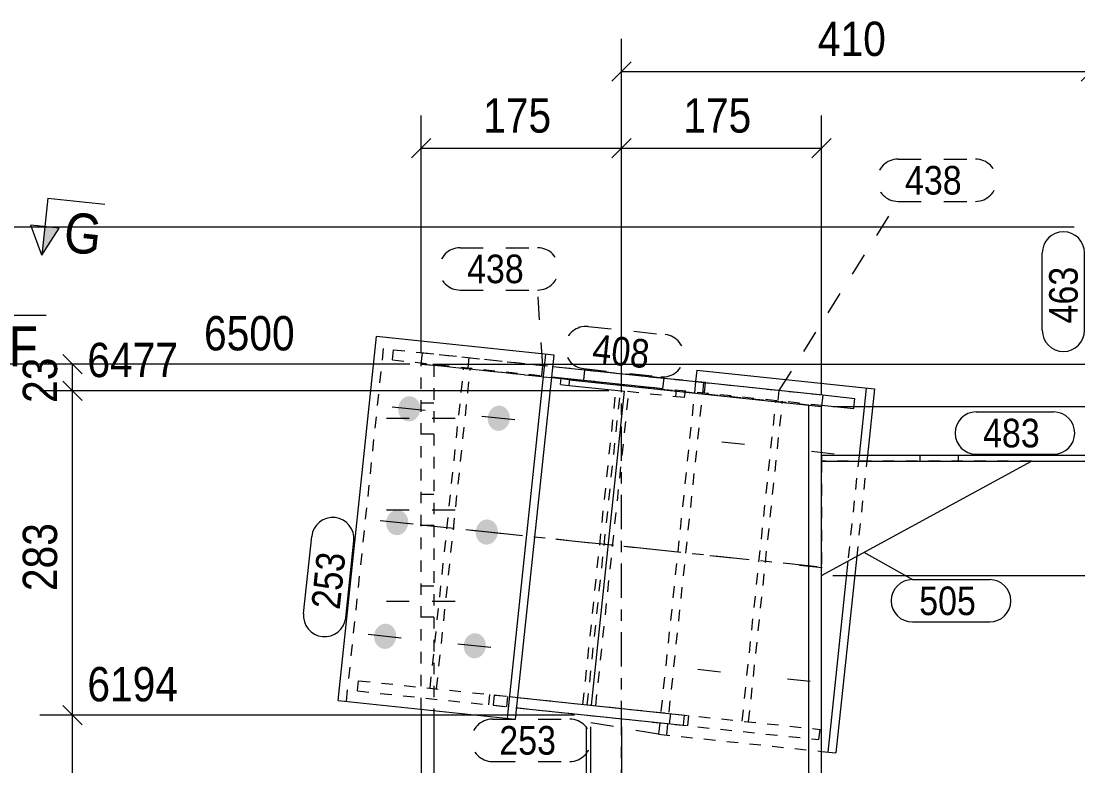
# Model space of a CAD drawing. Header units: millimetres. Extents: x 2 to 825, y 1 to 579.
# Drawn here: x 246.7 to 339.1, y 455 to 520.1 of the extents above; entities that cross this region are included whole.
import ezdxf

# ---------------------------------------------------------------- set-up
doc = ezdxf.new("R2010")
doc.units = ezdxf.units.MM
for name, pattern in [('XKITLINE00', [0]), ('XKITLINE01', [4, 1, -1, 1, -1]), ('XKITLINE02', [4, 2, -2]), ('XKITLINE03', [6, 3, -1, 1, -1])]:
    doc.linetypes.add(name, pattern=pattern)
for name, color, linetype, lineweight in [('Bolt', 3, 'Continuous', 0), ('Dimensions', 7, 'Continuous', 0), ('Part', 2, 'Continuous', 0), ('PartMark', 7, 'Continuous', 0), ('Section', 6, 'Continuous', 0)]:
    doc.layers.add(name, color=color, linetype=linetype, lineweight=lineweight)
doc.styles.add('ARIAL', font='ARIAL.TTF')

# ---------------------------------------------------------------- blocks, each defined once
blk = doc.blocks.new('*A6')
at = {"layer": 'Bolt'}
for points in [[(282.811, 444.002), (281.711, 444.002), (281.711, 446.702), (282.811, 446.702)], [(282.811, 444.002), (281.711, 444.002), (281.711, 446.702), (282.811, 446.702)], [(282.811, 436.002), (281.711, 436.002), (281.711, 438.702), (282.811, 438.702)], [(282.811, 436.002), (281.711, 436.002), (281.711, 438.702), (282.811, 438.702)], [(282.811, 428.002), (281.711, 428.002), (281.711, 430.702), (282.811, 430.702)], [(282.811, 428.002), (281.711, 428.002), (281.711, 430.702), (282.811, 430.702)]]:
    blk.add_hatch(color=3, dxfattribs=at).paths.add_polyline_path(points, flags=17)
at = {"layer": 'Bolt', "color": 3, "linetype": 'XKITLINE02', "lineweight": 0}
for p, q in [((282.811, 486.702), (281.711, 486.702)), ((282.811, 486.702), (281.711, 486.702)), ((284.661, 485.352), (277.661, 485.352)), ((284.661, 485.352), (277.661, 485.352)), ((282.811, 484.002), (281.711, 484.002)), ((282.811, 484.002), (281.711, 484.002)), ((282.811, 478.702), (281.711, 478.702)), ((282.811, 478.702), (281.711, 478.702)), ((284.661, 477.352), (277.661, 477.352)), ((284.661, 477.352), (277.661, 477.352)), ((282.811, 476.002), (281.711, 476.002)), ((282.811, 476.002), (281.711, 476.002)), ((282.811, 470.702), (281.711, 470.702)), ((282.811, 470.702), (281.711, 470.702)), ((284.661, 469.352), (277.661, 469.352)), ((284.661, 469.352), (277.661, 469.352)), ((282.811, 468.002), (281.711, 468.002)), ((282.811, 468.002), (281.711, 468.002))]:
    blk.add_line(p, q, dxfattribs=at)
at = {"layer": 'Bolt', "color": 3, "linetype": 'XKITLINE00', "lineweight": 0}
for p, q in [((282.811, 446.702), (281.711, 446.702)), ((282.811, 446.702), (281.711, 446.702)), ((284.661, 445.352), (277.661, 445.352)), ((284.661, 445.352), (277.661, 445.352)), ((282.811, 444.002), (281.711, 444.002)), ((282.811, 444.002), (281.711, 444.002)), ((282.811, 438.702), (281.711, 438.702)), ((282.811, 438.702), (281.711, 438.702)), ((284.661, 437.352), (277.661, 437.352)), ((284.661, 437.352), (277.661, 437.352)), ((282.811, 436.002), (281.711, 436.002)), ((282.811, 436.002), (281.711, 436.002)), ((282.811, 430.702), (281.711, 430.702)), ((282.811, 430.702), (281.711, 430.702)), ((284.661, 429.352), (277.661, 429.352)), ((284.661, 429.352), (277.661, 429.352)), ((282.811, 428.002), (281.711, 428.002)), ((282.811, 428.002), (281.711, 428.002))]:
    blk.add_line(p, q, dxfattribs=at)
blk = doc.blocks.new('*A12')
at = {"layer": 'Bolt'}
for points in [[(281.607, 486.076), (281.603, 486.049), (281.599, 486.022), (281.594, 485.996), (281.589, 485.969), (281.583, 485.943), (281.576, 485.917), (281.569, 485.891), (281.562, 485.865), (281.553, 485.84), (281.545, 485.814), (281.535, 485.789), (281.526, 485.765), (281.515, 485.74), (281.504, 485.716), (281.493, 485.692), (281.481, 485.668), (281.469, 485.645), (281.456, 485.622), (281.443, 485.599), (281.429, 485.577), (281.414, 485.555), (281.4, 485.533), (281.385, 485.512), (281.369, 485.491), (281.353, 485.471), (281.336, 485.451), (281.319, 485.432), (281.302, 485.413), (281.284, 485.394), (281.266, 485.376), (281.248, 485.359), (281.229, 485.342), (281.21, 485.325), (281.191, 485.309), (281.171, 485.294), (281.151, 485.279), (281.13, 485.265), (281.109, 485.251), (281.088, 485.238), (281.067, 485.225), (281.046, 485.213), (281.024, 485.202), (281.002, 485.191), (280.98, 485.181), (280.957, 485.172), (280.935, 485.163), (280.912, 485.154), (280.889, 485.147), (280.866, 485.14), (280.843, 485.133), (280.82, 485.127), (280.797, 485.122), (280.773, 485.118), (280.75, 485.114), (280.726, 485.111), (280.702, 485.109), (280.679, 485.107), (280.655, 485.106), (280.631, 485.105), (280.608, 485.105), (280.584, 485.106), (280.56, 485.108), (280.537, 485.11), (280.513, 485.112), (280.49, 485.116), (280.467, 485.12), (280.444, 485.125), (280.421, 485.13), (280.398, 485.136), (280.375, 485.143), (280.352, 485.15), (280.33, 485.158), (280.308, 485.167), (280.286, 485.176), (280.264, 485.186), (280.242, 485.197), (280.221, 485.208), (280.2, 485.219), (280.179, 485.232), (280.159, 485.244), (280.138, 485.258), (280.119, 485.272), (280.099, 485.286), (280.08, 485.302), (280.061, 485.317), (280.042, 485.333), (280.024, 485.35), (280.006, 485.367), (279.989, 485.385), (279.972, 485.403), (279.955, 485.422), (279.939, 485.441), (279.924, 485.461), (279.908, 485.481), (279.893, 485.502), (279.879, 485.522), (279.865, 485.544), (279.852, 485.566), (279.839, 485.588), (279.826, 485.61), (279.814, 485.633), (279.803, 485.656), (279.792, 485.68), (279.781, 485.704), (279.771, 485.728), (279.762, 485.752), (279.753, 485.777), (279.745, 485.802), (279.737, 485.827), (279.73, 485.853), (279.723, 485.878), (279.717, 485.904), (279.712, 485.93), (279.707, 485.956), (279.702, 485.983), (279.698, 486.009), (279.695, 486.036), (279.693, 486.062), (279.69, 486.089), (279.689, 486.116), (279.688, 486.143), (279.688, 486.17), (279.688, 486.197), (279.689, 486.224), (279.69, 486.251), (279.692, 486.278), (279.695, 486.305), (279.698, 486.331), (279.701, 486.358), (279.706, 486.385), (279.71, 486.411), (279.716, 486.438), (279.722, 486.464), (279.728, 486.49), (279.735, 486.516), (279.743, 486.542), (279.751, 486.567), (279.76, 486.593), (279.769, 486.618), (279.779, 486.643), (279.789, 486.667), (279.8, 486.692), (279.812, 486.716), (279.823, 486.739), (279.836, 486.763), (279.849, 486.786), (279.862, 486.808), (279.876, 486.831), (279.89, 486.853), (279.905, 486.874), (279.92, 486.895), (279.936, 486.916), (279.952, 486.936), (279.968, 486.956), (279.985, 486.976), (280.002, 486.995), (280.02, 487.013), (280.038, 487.031), (280.057, 487.049), (280.075, 487.066), (280.095, 487.082), (280.114, 487.098), (280.134, 487.113), (280.154, 487.128), (280.174, 487.142), (280.195, 487.156), (280.216, 487.169), (280.237, 487.182), (280.259, 487.194), (280.281, 487.205), (280.303, 487.216), (280.325, 487.226), (280.347, 487.236), (280.37, 487.245), (280.392, 487.253), (280.415, 487.261), (280.438, 487.268), (280.461, 487.274), (280.485, 487.28), (280.508, 487.285), (280.532, 487.289), (280.555, 487.293), (280.579, 487.296), (280.602, 487.299), (280.626, 487.301), (280.65, 487.302), (280.673, 487.302), (280.697, 487.302), (280.721, 487.301), (280.744, 487.3), (280.768, 487.298), (280.791, 487.295), (280.815, 487.291), (280.838, 487.287), (280.861, 487.282), (280.884, 487.277), (280.907, 487.271), (280.93, 487.264), (280.952, 487.257), (280.975, 487.249), (280.997, 487.24), (281.019, 487.231), (281.041, 487.221), (281.062, 487.211), (281.084, 487.2), (281.105, 487.188), (281.125, 487.176), (281.146, 487.163), (281.166, 487.149), (281.186, 487.135), (281.206, 487.121), (281.225, 487.106), (281.244, 487.09), (281.262, 487.074), (281.28, 487.057), (281.298, 487.04), (281.316, 487.022), (281.333, 487.004), (281.349, 486.985), (281.365, 486.966), (281.381, 486.946), (281.396, 486.926), (281.411, 486.906), (281.426, 486.885), (281.439, 486.863), (281.453, 486.842), (281.466, 486.819), (281.478, 486.797), (281.49, 486.774), (281.502, 486.751), (281.513, 486.727), (281.523, 486.704), (281.533, 486.679), (281.543, 486.655), (281.551, 486.63), (281.56, 486.605), (281.567, 486.58), (281.575, 486.555), (281.581, 486.529), (281.587, 486.503), (281.593, 486.477), (281.598, 486.451), (281.602, 486.424), (281.606, 486.398), (281.609, 486.371), (281.612, 486.345), (281.614, 486.318), (281.616, 486.291), (281.617, 486.264), (281.617, 486.237), (281.617, 486.21), (281.616, 486.183), (281.615, 486.156), (281.613, 486.129), (281.61, 486.103)], [(289.443, 485.249), (289.44, 485.222), (289.435, 485.196), (289.431, 485.169), (289.425, 485.143), (289.419, 485.117), (289.413, 485.09), (289.406, 485.065), (289.398, 485.039), (289.39, 485.013), (289.381, 484.988), (289.372, 484.963), (289.362, 484.938), (289.352, 484.913), (289.341, 484.889), (289.329, 484.865), (289.318, 484.841), (289.305, 484.818), (289.292, 484.795), (289.279, 484.772), (289.265, 484.75), (289.251, 484.728), (289.236, 484.706), (289.221, 484.685), (289.205, 484.665), (289.189, 484.644), (289.173, 484.624), (289.156, 484.605), (289.139, 484.586), (289.121, 484.568), (289.103, 484.55), (289.084, 484.532), (289.066, 484.515), (289.046, 484.499), (289.027, 484.483), (289.007, 484.467), (288.987, 484.453), (288.967, 484.438), (288.946, 484.424), (288.925, 484.411), (288.904, 484.399), (288.882, 484.387), (288.86, 484.375), (288.838, 484.365), (288.816, 484.355), (288.794, 484.345), (288.771, 484.336), (288.749, 484.328), (288.726, 484.32), (288.703, 484.313), (288.68, 484.307), (288.656, 484.301), (288.633, 484.296), (288.609, 484.291), (288.586, 484.288), (288.562, 484.284), (288.539, 484.282), (288.515, 484.28), (288.491, 484.279), (288.468, 484.278), (288.444, 484.279), (288.42, 484.279), (288.397, 484.281), (288.373, 484.283), (288.35, 484.286), (288.326, 484.289), (288.303, 484.294), (288.28, 484.298), (288.257, 484.304), (288.234, 484.31), (288.211, 484.316), (288.189, 484.324), (288.166, 484.332), (288.144, 484.34), (288.122, 484.35), (288.1, 484.36), (288.079, 484.37), (288.057, 484.381), (288.036, 484.393), (288.016, 484.405), (287.995, 484.418), (287.975, 484.431), (287.955, 484.445), (287.935, 484.46), (287.916, 484.475), (287.897, 484.491), (287.879, 484.507), (287.861, 484.524), (287.843, 484.541), (287.825, 484.559), (287.808, 484.577), (287.792, 484.596), (287.776, 484.615), (287.76, 484.634), (287.745, 484.654), (287.73, 484.675), (287.715, 484.696), (287.702, 484.717), (287.688, 484.739), (287.675, 484.761), (287.663, 484.784), (287.651, 484.807), (287.639, 484.83), (287.628, 484.853), (287.618, 484.877), (287.608, 484.901), (287.598, 484.926), (287.59, 484.95), (287.581, 484.975), (287.574, 485.001), (287.566, 485.026), (287.56, 485.052), (287.554, 485.078), (287.548, 485.104), (287.543, 485.13), (287.539, 485.156), (287.535, 485.183), (287.532, 485.209), (287.529, 485.236), (287.527, 485.263), (287.525, 485.29), (287.524, 485.316), (287.524, 485.343), (287.524, 485.37), (287.525, 485.397), (287.526, 485.424), (287.528, 485.451), (287.531, 485.478), (287.534, 485.505), (287.538, 485.532), (287.542, 485.558), (287.547, 485.585), (287.552, 485.611), (287.558, 485.637), (287.565, 485.664), (287.572, 485.69), (287.579, 485.715), (287.588, 485.741), (287.596, 485.766), (287.606, 485.791), (287.615, 485.816), (287.626, 485.841), (287.637, 485.865), (287.648, 485.889), (287.66, 485.913), (287.672, 485.936), (287.685, 485.959), (287.698, 485.982), (287.712, 486.004), (287.726, 486.026), (287.741, 486.048), (287.756, 486.069), (287.772, 486.09), (287.788, 486.11), (287.805, 486.13), (287.822, 486.149), (287.839, 486.168), (287.856, 486.187), (287.875, 486.205), (287.893, 486.222), (287.912, 486.239), (287.931, 486.255), (287.95, 486.271), (287.97, 486.287), (287.99, 486.302), (288.011, 486.316), (288.032, 486.33), (288.053, 486.343), (288.074, 486.355), (288.095, 486.367), (288.117, 486.379), (288.139, 486.389), (288.161, 486.4), (288.183, 486.409), (288.206, 486.418), (288.229, 486.426), (288.252, 486.434), (288.275, 486.441), (288.298, 486.447), (288.321, 486.453), (288.344, 486.458), (288.368, 486.463), (288.391, 486.467), (288.415, 486.47), (288.439, 486.472), (288.462, 486.474), (288.486, 486.475), (288.51, 486.476), (288.533, 486.475), (288.557, 486.475), (288.581, 486.473), (288.604, 486.471), (288.628, 486.468), (288.651, 486.465), (288.674, 486.461), (288.697, 486.456), (288.72, 486.45), (288.743, 486.444), (288.766, 486.438), (288.789, 486.43), (288.811, 486.422), (288.833, 486.414), (288.855, 486.404), (288.877, 486.395), (288.899, 486.384), (288.92, 486.373), (288.941, 486.361), (288.962, 486.349), (288.982, 486.336), (289.002, 486.323), (289.022, 486.309), (289.042, 486.294), (289.061, 486.279), (289.08, 486.263), (289.099, 486.247), (289.117, 486.23), (289.135, 486.213), (289.152, 486.196), (289.169, 486.177), (289.185, 486.159), (289.202, 486.139), (289.217, 486.12), (289.233, 486.1), (289.248, 486.079), (289.262, 486.058), (289.276, 486.037), (289.289, 486.015), (289.302, 485.993), (289.315, 485.97), (289.327, 485.948), (289.338, 485.924), (289.349, 485.901), (289.36, 485.877), (289.37, 485.853), (289.379, 485.828), (289.388, 485.804), (289.396, 485.779), (289.404, 485.753), (289.411, 485.728), (289.418, 485.702), (289.424, 485.676), (289.429, 485.65), (289.434, 485.624), (289.439, 485.598), (289.443, 485.571), (289.446, 485.545), (289.448, 485.518), (289.451, 485.491), (289.452, 485.465), (289.453, 485.438), (289.453, 485.411), (289.453, 485.384), (289.452, 485.357), (289.451, 485.33), (289.449, 485.303), (289.446, 485.276)], [(280.558, 476.131), (280.554, 476.104), (280.55, 476.078), (280.545, 476.051), (280.54, 476.025), (280.534, 475.998), (280.527, 475.972), (280.52, 475.946), (280.513, 475.921), (280.504, 475.895), (280.496, 475.87), (280.486, 475.845), (280.477, 475.82), (280.466, 475.795), (280.455, 475.771), (280.444, 475.747), (280.432, 475.723), (280.42, 475.7), (280.407, 475.677), (280.394, 475.654), (280.38, 475.632), (280.366, 475.61), (280.351, 475.588), (280.336, 475.567), (280.32, 475.546), (280.304, 475.526), (280.287, 475.506), (280.271, 475.487), (280.253, 475.468), (280.236, 475.449), (280.217, 475.431), (280.199, 475.414), (280.18, 475.397), (280.161, 475.38), (280.142, 475.364), (280.122, 475.349), (280.102, 475.334), (280.081, 475.32), (280.061, 475.306), (280.04, 475.293), (280.018, 475.281), (279.997, 475.269), (279.975, 475.257), (279.953, 475.246), (279.931, 475.236), (279.909, 475.227), (279.886, 475.218), (279.863, 475.209), (279.84, 475.202), (279.817, 475.195), (279.794, 475.188), (279.771, 475.183), (279.748, 475.178), (279.724, 475.173), (279.701, 475.169), (279.677, 475.166), (279.653, 475.164), (279.63, 475.162), (279.606, 475.161), (279.582, 475.16), (279.559, 475.16), (279.535, 475.161), (279.512, 475.163), (279.488, 475.165), (279.464, 475.168), (279.441, 475.171), (279.418, 475.175), (279.395, 475.18), (279.372, 475.185), (279.349, 475.192), (279.326, 475.198), (279.303, 475.206), (279.281, 475.214), (279.259, 475.222), (279.237, 475.231), (279.215, 475.241), (279.193, 475.252), (279.172, 475.263), (279.151, 475.274), (279.13, 475.287), (279.11, 475.3), (279.09, 475.313), (279.07, 475.327), (279.05, 475.342), (279.031, 475.357), (279.012, 475.372), (278.993, 475.389), (278.975, 475.405), (278.958, 475.423), (278.94, 475.44), (278.923, 475.459), (278.907, 475.477), (278.89, 475.496), (278.875, 475.516), (278.859, 475.536), (278.845, 475.557), (278.83, 475.578), (278.816, 475.599), (278.803, 475.621), (278.79, 475.643), (278.777, 475.665), (278.765, 475.688), (278.754, 475.711), (278.743, 475.735), (278.732, 475.759), (278.723, 475.783), (278.713, 475.807), (278.704, 475.832), (278.696, 475.857), (278.688, 475.882), (278.681, 475.908), (278.674, 475.933), (278.668, 475.959), (278.663, 475.985), (278.658, 476.012), (278.653, 476.038), (278.649, 476.064), (278.646, 476.091), (278.644, 476.118), (278.641, 476.144), (278.64, 476.171), (278.639, 476.198), (278.639, 476.225), (278.639, 476.252), (278.64, 476.279), (278.641, 476.306), (278.643, 476.333), (278.646, 476.36), (278.649, 476.387), (278.652, 476.413), (278.657, 476.44), (278.661, 476.467), (278.667, 476.493), (278.673, 476.519), (278.679, 476.545), (278.686, 476.571), (278.694, 476.597), (278.702, 476.623), (278.711, 476.648), (278.72, 476.673), (278.73, 476.698), (278.74, 476.722), (278.751, 476.747), (278.763, 476.771), (278.774, 476.794), (278.787, 476.818), (278.8, 476.841), (278.813, 476.864), (278.827, 476.886), (278.841, 476.908), (278.856, 476.929), (278.871, 476.951), (278.887, 476.971), (278.903, 476.992), (278.919, 477.011), (278.936, 477.031), (278.953, 477.05), (278.971, 477.068), (278.989, 477.086), (279.008, 477.104), (279.026, 477.121), (279.046, 477.137), (279.065, 477.153), (279.085, 477.168), (279.105, 477.183), (279.125, 477.198), (279.146, 477.211), (279.167, 477.224), (279.188, 477.237), (279.21, 477.249), (279.232, 477.26), (279.254, 477.271), (279.276, 477.281), (279.298, 477.291), (279.321, 477.3), (279.343, 477.308), (279.366, 477.316), (279.389, 477.323), (279.412, 477.329), (279.436, 477.335), (279.459, 477.34), (279.483, 477.344), (279.506, 477.348), (279.53, 477.351), (279.553, 477.354), (279.577, 477.356), (279.601, 477.357), (279.624, 477.357), (279.648, 477.357), (279.672, 477.356), (279.695, 477.355), (279.719, 477.353), (279.742, 477.35), (279.766, 477.346), (279.789, 477.342), (279.812, 477.338), (279.835, 477.332), (279.858, 477.326), (279.881, 477.319), (279.903, 477.312), (279.926, 477.304), (279.948, 477.295), (279.97, 477.286), (279.992, 477.276), (280.013, 477.266), (280.035, 477.255), (280.056, 477.243), (280.076, 477.231), (280.097, 477.218), (280.117, 477.204), (280.137, 477.19), (280.157, 477.176), (280.176, 477.161), (280.195, 477.145), (280.213, 477.129), (280.231, 477.112), (280.249, 477.095), (280.267, 477.077), (280.284, 477.059), (280.3, 477.04), (280.316, 477.021), (280.332, 477.001), (280.347, 476.981), (280.362, 476.961), (280.377, 476.94), (280.391, 476.919), (280.404, 476.897), (280.417, 476.875), (280.429, 476.852), (280.441, 476.829), (280.453, 476.806), (280.464, 476.783), (280.474, 476.759), (280.484, 476.735), (280.494, 476.71), (280.502, 476.685), (280.511, 476.66), (280.519, 476.635), (280.526, 476.61), (280.532, 476.584), (280.538, 476.558), (280.544, 476.532), (280.549, 476.506), (280.553, 476.48), (280.557, 476.453), (280.56, 476.427), (280.563, 476.4), (280.565, 476.373), (280.567, 476.346), (280.568, 476.319), (280.568, 476.292), (280.568, 476.265), (280.567, 476.238), (280.566, 476.212), (280.564, 476.185), (280.561, 476.158)], [(288.394, 475.304), (288.391, 475.278), (288.386, 475.251), (288.382, 475.224), (288.376, 475.198), (288.37, 475.172), (288.364, 475.146), (288.357, 475.12), (288.349, 475.094), (288.341, 475.068), (288.332, 475.043), (288.323, 475.018), (288.313, 474.993), (288.303, 474.969), (288.292, 474.944), (288.28, 474.92), (288.269, 474.897), (288.256, 474.873), (288.243, 474.85), (288.23, 474.827), (288.216, 474.805), (288.202, 474.783), (288.187, 474.762), (288.172, 474.74), (288.156, 474.72), (288.14, 474.699), (288.124, 474.68), (288.107, 474.66), (288.09, 474.641), (288.072, 474.623), (288.054, 474.605), (288.035, 474.587), (288.017, 474.57), (287.997, 474.554), (287.978, 474.538), (287.958, 474.523), (287.938, 474.508), (287.918, 474.493), (287.897, 474.48), (287.876, 474.467), (287.855, 474.454), (287.833, 474.442), (287.811, 474.431), (287.789, 474.42), (287.767, 474.41), (287.745, 474.4), (287.722, 474.391), (287.7, 474.383), (287.677, 474.375), (287.654, 474.368), (287.631, 474.362), (287.607, 474.356), (287.584, 474.351), (287.561, 474.347), (287.537, 474.343), (287.513, 474.34), (287.49, 474.337), (287.466, 474.335), (287.442, 474.334), (287.419, 474.334), (287.395, 474.334), (287.371, 474.335), (287.348, 474.336), (287.324, 474.338), (287.301, 474.341), (287.277, 474.345), (287.254, 474.349), (287.231, 474.353), (287.208, 474.359), (287.185, 474.365), (287.162, 474.372), (287.14, 474.379), (287.117, 474.387), (287.095, 474.396), (287.073, 474.405), (287.051, 474.415), (287.03, 474.425), (287.008, 474.436), (286.987, 474.448), (286.967, 474.46), (286.946, 474.473), (286.926, 474.487), (286.906, 474.501), (286.886, 474.515), (286.867, 474.53), (286.848, 474.546), (286.83, 474.562), (286.812, 474.579), (286.794, 474.596), (286.777, 474.614), (286.76, 474.632), (286.743, 474.651), (286.727, 474.67), (286.711, 474.69), (286.696, 474.71), (286.681, 474.73), (286.667, 474.751), (286.653, 474.772), (286.639, 474.794), (286.626, 474.816), (286.614, 474.839), (286.602, 474.862), (286.59, 474.885), (286.579, 474.908), (286.569, 474.932), (286.559, 474.956), (286.55, 474.981), (286.541, 475.006), (286.532, 475.031), (286.525, 475.056), (286.517, 475.081), (286.511, 475.107), (286.505, 475.133), (286.499, 475.159), (286.494, 475.185), (286.49, 475.211), (286.486, 475.238), (286.483, 475.264), (286.48, 475.291), (286.478, 475.318), (286.476, 475.345), (286.475, 475.372), (286.475, 475.399), (286.475, 475.426), (286.476, 475.452), (286.477, 475.479), (286.479, 475.506), (286.482, 475.533), (286.485, 475.56), (286.489, 475.587), (286.493, 475.613), (286.498, 475.64), (286.503, 475.666), (286.509, 475.693), (286.516, 475.719), (286.523, 475.745), (286.531, 475.77), (286.539, 475.796), (286.547, 475.821), (286.557, 475.846), (286.566, 475.871), (286.577, 475.896), (286.588, 475.92), (286.599, 475.944), (286.611, 475.968), (286.623, 475.991), (286.636, 476.014), (286.649, 476.037), (286.663, 476.059), (286.678, 476.081), (286.692, 476.103), (286.707, 476.124), (286.723, 476.145), (286.739, 476.165), (286.756, 476.185), (286.773, 476.204), (286.79, 476.223), (286.808, 476.242), (286.826, 476.26), (286.844, 476.277), (286.863, 476.294), (286.882, 476.311), (286.902, 476.327), (286.921, 476.342), (286.941, 476.357), (286.962, 476.371), (286.983, 476.385), (287.004, 476.398), (287.025, 476.41), (287.046, 476.422), (287.068, 476.434), (287.09, 476.445), (287.112, 476.455), (287.135, 476.464), (287.157, 476.473), (287.18, 476.482), (287.203, 476.489), (287.226, 476.496), (287.249, 476.503), (287.272, 476.508), (287.295, 476.513), (287.319, 476.518), (287.342, 476.522), (287.366, 476.525), (287.39, 476.527), (287.413, 476.529), (287.437, 476.53), (287.461, 476.531), (287.484, 476.531), (287.508, 476.53), (287.532, 476.528), (287.555, 476.526), (287.579, 476.523), (287.602, 476.52), (287.625, 476.516), (287.648, 476.511), (287.671, 476.506), (287.694, 476.499), (287.717, 476.493), (287.74, 476.485), (287.762, 476.477), (287.784, 476.469), (287.806, 476.46), (287.828, 476.45), (287.85, 476.439), (287.871, 476.428), (287.892, 476.416), (287.913, 476.404), (287.933, 476.391), (287.954, 476.378), (287.973, 476.364), (287.993, 476.349), (288.012, 476.334), (288.031, 476.319), (288.05, 476.302), (288.068, 476.286), (288.086, 476.268), (288.103, 476.251), (288.12, 476.232), (288.137, 476.214), (288.153, 476.195), (288.168, 476.175), (288.184, 476.155), (288.199, 476.134), (288.213, 476.113), (288.227, 476.092), (288.24, 476.07), (288.253, 476.048), (288.266, 476.026), (288.278, 476.003), (288.289, 475.98), (288.3, 475.956), (288.311, 475.932), (288.321, 475.908), (288.33, 475.884), (288.339, 475.859), (288.347, 475.834), (288.355, 475.809), (288.362, 475.783), (288.369, 475.758), (288.375, 475.732), (288.38, 475.706), (288.385, 475.679), (288.39, 475.653), (288.394, 475.627), (288.397, 475.6), (288.4, 475.573), (288.402, 475.547), (288.403, 475.52), (288.404, 475.493), (288.404, 475.466), (288.404, 475.439), (288.403, 475.412), (288.402, 475.385), (288.4, 475.358), (288.398, 475.331)], [(279.509, 466.186), (279.505, 466.159), (279.501, 466.133), (279.496, 466.106), (279.491, 466.08), (279.485, 466.053), (279.478, 466.027), (279.471, 466.001), (279.464, 465.976), (279.455, 465.95), (279.447, 465.925), (279.437, 465.9), (279.428, 465.875), (279.417, 465.85), (279.406, 465.826), (279.395, 465.802), (279.383, 465.778), (279.371, 465.755), (279.358, 465.732), (279.345, 465.709), (279.331, 465.687), (279.317, 465.665), (279.302, 465.643), (279.287, 465.622), (279.271, 465.601), (279.255, 465.581), (279.238, 465.561), (279.222, 465.542), (279.204, 465.523), (279.187, 465.504), (279.169, 465.486), (279.15, 465.469), (279.131, 465.452), (279.112, 465.436), (279.093, 465.42), (279.073, 465.404), (279.053, 465.389), (279.032, 465.375), (279.012, 465.361), (278.991, 465.348), (278.969, 465.336), (278.948, 465.324), (278.926, 465.312), (278.904, 465.302), (278.882, 465.291), (278.86, 465.282), (278.837, 465.273), (278.814, 465.265), (278.791, 465.257), (278.768, 465.25), (278.745, 465.244), (278.722, 465.238), (278.699, 465.233), (278.675, 465.228), (278.652, 465.224), (278.628, 465.221), (278.604, 465.219), (278.581, 465.217), (278.557, 465.216), (278.533, 465.215), (278.51, 465.216), (278.486, 465.216), (278.463, 465.218), (278.439, 465.22), (278.416, 465.223), (278.392, 465.226), (278.369, 465.23), (278.346, 465.235), (278.323, 465.241), (278.3, 465.247), (278.277, 465.253), (278.254, 465.261), (278.232, 465.269), (278.21, 465.277), (278.188, 465.287), (278.166, 465.296), (278.144, 465.307), (278.123, 465.318), (278.102, 465.33), (278.081, 465.342), (278.061, 465.355), (278.041, 465.368), (278.021, 465.382), (278.001, 465.397), (277.982, 465.412), (277.963, 465.428), (277.945, 465.444), (277.926, 465.46), (277.909, 465.478), (277.891, 465.495), (277.874, 465.514), (277.858, 465.532), (277.841, 465.552), (277.826, 465.571), (277.81, 465.591), (277.796, 465.612), (277.781, 465.633), (277.767, 465.654), (277.754, 465.676), (277.741, 465.698), (277.728, 465.721), (277.716, 465.743), (277.705, 465.767), (277.694, 465.79), (277.683, 465.814), (277.674, 465.838), (277.664, 465.863), (277.655, 465.887), (277.647, 465.912), (277.639, 465.938), (277.632, 465.963), (277.625, 465.989), (277.619, 466.014), (277.614, 466.041), (277.609, 466.067), (277.604, 466.093), (277.601, 466.12), (277.597, 466.146), (277.595, 466.173), (277.593, 466.2), (277.591, 466.226), (277.59, 466.253), (277.59, 466.28), (277.59, 466.307), (277.591, 466.334), (277.592, 466.361), (277.594, 466.388), (277.597, 466.415), (277.6, 466.442), (277.603, 466.469), (277.608, 466.495), (277.613, 466.522), (277.618, 466.548), (277.624, 466.574), (277.63, 466.6), (277.638, 466.626), (277.645, 466.652), (277.653, 466.678), (277.662, 466.703), (277.671, 466.728), (277.681, 466.753), (277.691, 466.778), (277.702, 466.802), (277.714, 466.826), (277.726, 466.85), (277.738, 466.873), (277.751, 466.896), (277.764, 466.919), (277.778, 466.941), (277.792, 466.963), (277.807, 466.985), (277.822, 467.006), (277.838, 467.026), (277.854, 467.047), (277.87, 467.067), (277.887, 467.086), (277.905, 467.105), (277.922, 467.123), (277.94, 467.141), (277.959, 467.159), (277.978, 467.176), (277.997, 467.192), (278.016, 467.208), (278.036, 467.224), (278.056, 467.238), (278.077, 467.253), (278.097, 467.266), (278.118, 467.28), (278.139, 467.292), (278.161, 467.304), (278.183, 467.316), (278.205, 467.326), (278.227, 467.336), (278.249, 467.346), (278.272, 467.355), (278.294, 467.363), (278.317, 467.371), (278.34, 467.378), (278.364, 467.384), (278.387, 467.39), (278.41, 467.395), (278.434, 467.4), (278.457, 467.403), (278.481, 467.407), (278.504, 467.409), (278.528, 467.411), (278.552, 467.412), (278.575, 467.413), (278.599, 467.412), (278.623, 467.412), (278.646, 467.41), (278.67, 467.408), (278.693, 467.405), (278.717, 467.402), (278.74, 467.397), (278.763, 467.393), (278.786, 467.387), (278.809, 467.381), (278.832, 467.374), (278.854, 467.367), (278.877, 467.359), (278.899, 467.351), (278.921, 467.341), (278.943, 467.331), (278.964, 467.321), (278.986, 467.31), (279.007, 467.298), (279.028, 467.286), (279.048, 467.273), (279.068, 467.26), (279.088, 467.246), (279.108, 467.231), (279.127, 467.216), (279.146, 467.2), (279.164, 467.184), (279.182, 467.167), (279.2, 467.15), (279.218, 467.132), (279.235, 467.114), (279.251, 467.095), (279.267, 467.076), (279.283, 467.057), (279.298, 467.037), (279.313, 467.016), (279.328, 466.995), (279.342, 466.974), (279.355, 466.952), (279.368, 466.93), (279.38, 466.907), (279.392, 466.884), (279.404, 466.861), (279.415, 466.838), (279.425, 466.814), (279.435, 466.79), (279.445, 466.765), (279.453, 466.741), (279.462, 466.716), (279.47, 466.69), (279.477, 466.665), (279.483, 466.639), (279.49, 466.613), (279.495, 466.587), (279.5, 466.561), (279.504, 466.535), (279.508, 466.508), (279.512, 466.482), (279.514, 466.455), (279.516, 466.428), (279.518, 466.401), (279.519, 466.375), (279.519, 466.348), (279.519, 466.321), (279.518, 466.294), (279.517, 466.267), (279.515, 466.24), (279.512, 466.213)], [(287.345, 465.36), (287.342, 465.333), (287.337, 465.306), (287.333, 465.28), (287.327, 465.253), (287.321, 465.227), (287.315, 465.201), (287.308, 465.175), (287.3, 465.149), (287.292, 465.124), (287.283, 465.098), (287.274, 465.073), (287.264, 465.048), (287.254, 465.024), (287.243, 464.999), (287.232, 464.975), (287.22, 464.952), (287.207, 464.928), (287.194, 464.905), (287.181, 464.883), (287.167, 464.86), (287.153, 464.838), (287.138, 464.817), (287.123, 464.796), (287.107, 464.775), (287.091, 464.755), (287.075, 464.735), (287.058, 464.715), (287.041, 464.696), (287.023, 464.678), (287.005, 464.66), (286.986, 464.642), (286.968, 464.625), (286.948, 464.609), (286.929, 464.593), (286.909, 464.578), (286.889, 464.563), (286.869, 464.549), (286.848, 464.535), (286.827, 464.522), (286.806, 464.509), (286.784, 464.497), (286.762, 464.486), (286.741, 464.475), (286.718, 464.465), (286.696, 464.455), (286.673, 464.446), (286.651, 464.438), (286.628, 464.43), (286.605, 464.423), (286.582, 464.417), (286.558, 464.411), (286.535, 464.406), (286.512, 464.402), (286.488, 464.398), (286.464, 464.395), (286.441, 464.392), (286.417, 464.39), (286.394, 464.389), (286.37, 464.389), (286.346, 464.389), (286.323, 464.39), (286.299, 464.391), (286.275, 464.393), (286.252, 464.396), (286.229, 464.4), (286.205, 464.404), (286.182, 464.409), (286.159, 464.414), (286.136, 464.42), (286.113, 464.427), (286.091, 464.434), (286.068, 464.442), (286.046, 464.451), (286.024, 464.46), (286.002, 464.47), (285.981, 464.48), (285.959, 464.491), (285.938, 464.503), (285.918, 464.515), (285.897, 464.528), (285.877, 464.542), (285.857, 464.556), (285.838, 464.57), (285.818, 464.585), (285.799, 464.601), (285.781, 464.617), (285.763, 464.634), (285.745, 464.651), (285.728, 464.669), (285.711, 464.687), (285.694, 464.706), (285.678, 464.725), (285.662, 464.745), (285.647, 464.765), (285.632, 464.785), (285.618, 464.806), (285.604, 464.828), (285.59, 464.849), (285.577, 464.871), (285.565, 464.894), (285.553, 464.917), (285.541, 464.94), (285.53, 464.964), (285.52, 464.987), (285.51, 465.012), (285.501, 465.036), (285.492, 465.061), (285.483, 465.086), (285.476, 465.111), (285.468, 465.136), (285.462, 465.162), (285.456, 465.188), (285.45, 465.214), (285.445, 465.24), (285.441, 465.267), (285.437, 465.293), (285.434, 465.32), (285.431, 465.346), (285.429, 465.373), (285.427, 465.4), (285.426, 465.427), (285.426, 465.454), (285.426, 465.481), (285.427, 465.508), (285.428, 465.535), (285.43, 465.562), (285.433, 465.588), (285.436, 465.615), (285.44, 465.642), (285.444, 465.669), (285.449, 465.695), (285.454, 465.722), (285.46, 465.748), (285.467, 465.774), (285.474, 465.8), (285.482, 465.826), (285.49, 465.851), (285.498, 465.877), (285.508, 465.902), (285.518, 465.926), (285.528, 465.951), (285.539, 465.975), (285.55, 465.999), (285.562, 466.023), (285.574, 466.046), (285.587, 466.069), (285.6, 466.092), (285.614, 466.114), (285.629, 466.136), (285.643, 466.158), (285.659, 466.179), (285.674, 466.2), (285.69, 466.22), (285.707, 466.24), (285.724, 466.259), (285.741, 466.278), (285.759, 466.297), (285.777, 466.315), (285.795, 466.332), (285.814, 466.349), (285.833, 466.366), (285.853, 466.382), (285.872, 466.397), (285.892, 466.412), (285.913, 466.426), (285.934, 466.44), (285.955, 466.453), (285.976, 466.466), (285.997, 466.478), (286.019, 466.489), (286.041, 466.5), (286.063, 466.51), (286.086, 466.519), (286.108, 466.528), (286.131, 466.537), (286.154, 466.544), (286.177, 466.551), (286.2, 466.558), (286.223, 466.564), (286.247, 466.569), (286.27, 466.573), (286.294, 466.577), (286.317, 466.58), (286.341, 466.582), (286.364, 466.584), (286.388, 466.585), (286.412, 466.586), (286.435, 466.586), (286.459, 466.585), (286.483, 466.583), (286.506, 466.581), (286.53, 466.579), (286.553, 466.575), (286.576, 466.571), (286.599, 466.566), (286.623, 466.561), (286.645, 466.555), (286.668, 466.548), (286.691, 466.541), (286.713, 466.533), (286.735, 466.524), (286.757, 466.515), (286.779, 466.505), (286.801, 466.494), (286.822, 466.483), (286.843, 466.472), (286.864, 466.459), (286.884, 466.447), (286.905, 466.433), (286.924, 466.419), (286.944, 466.405), (286.963, 466.389), (286.982, 466.374), (287.001, 466.358), (287.019, 466.341), (287.037, 466.324), (287.054, 466.306), (287.071, 466.288), (287.088, 466.269), (287.104, 466.25), (287.119, 466.23), (287.135, 466.21), (287.15, 466.189), (287.164, 466.169), (287.178, 466.147), (287.191, 466.125), (287.204, 466.103), (287.217, 466.081), (287.229, 466.058), (287.24, 466.035), (287.251, 466.011), (287.262, 465.987), (287.272, 465.963), (287.281, 465.939), (287.29, 465.914), (287.298, 465.889), (287.306, 465.864), (287.313, 465.838), (287.32, 465.813), (287.326, 465.787), (287.331, 465.761), (287.336, 465.735), (287.341, 465.708), (287.345, 465.682), (287.348, 465.655), (287.351, 465.628), (287.353, 465.602), (287.354, 465.575), (287.355, 465.548), (287.355, 465.521), (287.355, 465.494), (287.354, 465.467), (287.353, 465.44), (287.351, 465.413), (287.349, 465.386)]]:
    blk.add_hatch(color=3, dxfattribs=at).paths.add_polyline_path(points, flags=17)
at = {"layer": 'Bolt', "color": 3, "linetype": 'XKITLINE00', "lineweight": 0}
for p, q in [((282.046, 486.057), (279.163, 486.361)), ((289.882, 485.23), (286.999, 485.534)), ((280.997, 476.112), (278.114, 476.416)), ((288.833, 475.285), (285.95, 475.589)), ((279.948, 466.167), (277.065, 466.471)), ((287.784, 465.34), (284.901, 465.644))]:
    blk.add_line(p, q, dxfattribs=at)
blk = doc.blocks.new('*A13')
at = {"layer": 'Bolt', "color": 3, "linetype": 'XKITLINE02', "lineweight": 0}
for p, q in [((307.992, 483.32), (310.875, 483.016)), ((315.828, 482.493), (318.711, 482.189)), ((306.943, 473.375), (309.826, 473.071)), ((314.779, 472.549), (317.662, 472.244)), ((305.894, 463.43), (308.777, 463.126)), ((313.73, 462.604), (316.613, 462.3))]:
    blk.add_line(p, q, dxfattribs=at)
blk = doc.blocks.new('*A14')
at = {"layer": 'Part', "color": 7, "linetype": 'XKITLINE03', "lineweight": 0}
blk.add_line((299.211, 307.672), (299.211, 498.268), dxfattribs=at)
at = {"layer": 'Part', "color": 7, "linetype": 'XKITLINE01', "lineweight": 0}
for p, q in [((281.711, 459.948), (281.711, 490.114)), ((281.711, 490.114), (282.811, 489.998)), ((315.611, 486.538), (282.811, 489.998)), ((282.811, 489.998), (282.811, 459.832))]:
    blk.add_line(p, q, dxfattribs=at)
at = {"layer": 'Part', "color": 2, "linetype": 'XKITLINE00', "lineweight": 0}
for p, q in [((315.611, 307.672), (315.611, 486.538)), ((315.611, 486.538), (316.711, 486.422)), ((316.711, 307.672), (316.711, 486.422)), ((281.711, 459.948), (281.711, 307.672)), ((282.811, 459.832), (282.811, 307.672))]:
    blk.add_line(p, q, dxfattribs=at)
blk = doc.blocks.new('*A15')
at = {"layer": 'Part', "color": 2, "linetype": 'XKITLINE00', "lineweight": 0}
for p, q in [((346.537, 482.133), (316.711, 482.133)), ((316.711, 481.633), (346.537, 481.633)), ((325.35, 481.633), (325.35, 482.133)), ((340.255, 481.633), (340.255, 482.133)), ((346.537, 481.633), (346.537, 482.133))]:
    blk.add_line(p, q, dxfattribs=at)
at = {"layer": 'Part', "color": 7, "linetype": 'XKITLINE01', "lineweight": 0}
for p, q in [((316.711, 482.133), (316.711, 481.633)), ((328.699, 481.633), (328.699, 482.133))]:
    blk.add_line(p, q, dxfattribs=at)
blk = doc.blocks.new('*A16')
at = {"layer": 'Part', "color": 2, "linetype": 'XKITLINE00', "lineweight": 0}
blk.add_line((316.711, 471.633), (335.075, 481.633), dxfattribs=at)
at = {"layer": 'Part', "color": 7, "linetype": 'XKITLINE01', "lineweight": 0}
for p, q in [((316.711, 481.633), (316.711, 471.633)), ((335.076, 481.633), (316.711, 481.633)), ((335.075, 481.633), (335.076, 481.633)), ((335.076, 481.633), (335.075, 481.633))]:
    blk.add_line(p, q, dxfattribs=at)
blk = doc.blocks.new('*A19')
at = {"layer": 'Part', "color": 7, "linetype": 'XKITLINE01', "lineweight": 0}
for p, q in [((281.711, 490.114), (281.816, 491.109)), ((281.816, 491.109), (302.938, 488.881)), ((294.684, 488.746), (281.711, 490.114))]:
    blk.add_line(p, q, dxfattribs=at)
at = {"layer": 'Part', "color": 2, "linetype": 'XKITLINE00', "lineweight": 0}
for p, q in [((302.938, 488.881), (316.816, 487.417)), ((294.684, 488.746), (316.711, 486.422)), ((316.816, 487.417), (316.711, 486.422))]:
    blk.add_line(p, q, dxfattribs=at)
blk = doc.blocks.new('*A28')
at = {"layer": 'Part', "color": 7, "linetype": 'XKITLINE01', "lineweight": 0}
for p, q in [((279.191, 490.48), (279.285, 491.376)), ((279.285, 491.376), (293.217, 489.906)), ((279.191, 490.48), (293.122, 489.011)), ((282.48, 461.777), (285.438, 489.822)), ((285.806, 489.783), (285.9, 490.678)), ((292.252, 489.103), (292.346, 489.998)), ((283.046, 461.717), (286.004, 489.762)), ((293.893, 488.326), (293.956, 488.923)), ((293.893, 488.326), (294.631, 488.249)), ((295.848, 460.367), (298.743, 487.815)), ((276.139, 461.541), (276.233, 462.436)), ((276.233, 462.436), (290.164, 460.967)), ((276.139, 461.541), (290.07, 460.072)), ((287.604, 460.332), (287.698, 461.227)), ((289.199, 460.163), (289.294, 461.058)), ((289.444, 461.043), (290.164, 460.967))]:
    blk.add_line(p, q, dxfattribs=at)
at = {"layer": 'Part', "color": 2, "linetype": 'XKITLINE00', "lineweight": 0}
for p, q in [((293.217, 489.906), (302.938, 488.881)), ((293.122, 489.011), (302.844, 487.986)), ((302.844, 487.986), (302.938, 488.881)), ((294.631, 488.249), (294.694, 488.845)), ((294.631, 488.249), (299.481, 487.737)), ((296.586, 460.289), (299.481, 487.737)), ((290.164, 460.967), (304.736, 459.43)), ((290.07, 460.072), (304.641, 458.535)), ((304.641, 458.535), (304.736, 459.43))]:
    blk.add_line(p, q, dxfattribs=at)
at = {"layer": 'Part', "color": 7, "linetype": 'XKITLINE03', "lineweight": 0}
blk.add_line((302.501, 473.844), (279.437, 476.276), dxfattribs=at)
blk = doc.blocks.new('*A29')
at = {"layer": 'Part', "color": 7, "linetype": 'XKITLINE01', "lineweight": 0}
for p, q in [((295.985, 489.614), (295.89, 488.719)), ((295.985, 489.614), (316.816, 487.417)), ((306.577, 488.497), (295.985, 489.614)), ((295.89, 488.719), (316.722, 486.522)), ((306.482, 487.602), (306.577, 488.497)), ((296.232, 460.327), (299.127, 487.774)), ((296.97, 460.249), (299.865, 487.697)), ((304.715, 487.185), (299.127, 487.774)), ((303.977, 487.263), (304.04, 487.859)), ((304.778, 487.782), (304.715, 487.185)), ((312.928, 486.922), (313.022, 487.817)), ((309.772, 458.899), (312.73, 486.943)), ((310.338, 458.839), (313.296, 486.883)), ((288.082, 461.186), (287.988, 460.291)), ((288.082, 461.186), (316.585, 458.18)), ((287.988, 460.291), (316.491, 457.285)), ((303.43, 458.662), (303.524, 459.557)), ((305.026, 458.494), (305.12, 459.389)), ((316.491, 457.285), (316.585, 458.18))]:
    blk.add_line(p, q, dxfattribs=at)
at = {"layer": 'Part', "color": 2, "linetype": 'XKITLINE00', "lineweight": 0}
for p, q in [((316.816, 487.417), (319.637, 487.119)), ((319.543, 486.224), (319.637, 487.119)), ((316.722, 486.522), (319.543, 486.224))]:
    blk.add_line(p, q, dxfattribs=at)
at = {"layer": 'Part', "color": 7, "linetype": 'XKITLINE03', "lineweight": 0}
blk.add_line((316.338, 472.384), (293.275, 474.817), dxfattribs=at)
blk = doc.blocks.new('*A30')
at = {"layer": 'Part', "color": 2, "linetype": 'XKITLINE00', "lineweight": 0}
for p, q in [((274.442, 460.714), (277.799, 492.538)), ((293.322, 490.901), (277.799, 492.538)), ((289.244, 459.153), (292.601, 490.977)), ((289.965, 459.077), (293.322, 490.901)), ((274.442, 460.714), (289.965, 459.077))]:
    blk.add_line(p, q, dxfattribs=at)
at = {"layer": 'Part', "color": 7, "linetype": 'XKITLINE01', "lineweight": 0}
blk.add_line((275.163, 460.638), (278.52, 492.462), dxfattribs=at)
blk = doc.blocks.new('*A31')
at = {"layer": 'Part', "color": 7, "linetype": 'XKITLINE01', "lineweight": 0}
for p, q in [((303.175, 457.684), (306.532, 489.507)), ((305.706, 488.589), (302.454, 457.76)), ((319.992, 482.133), (319.017, 472.888)), ((320.721, 482.133), (319.79, 473.309)), ((302.454, 457.76), (316.711, 456.256))]:
    blk.add_line(p, q, dxfattribs=at)
at = {"layer": 'Part', "color": 2, "linetype": 'XKITLINE00', "lineweight": 0}
for p, q in [((305.811, 489.583), (305.706, 488.589)), ((305.811, 489.583), (321.334, 487.946)), ((320.613, 488.022), (319.992, 482.133)), ((321.334, 487.946), (320.721, 482.133)), ((319.79, 473.309), (317.977, 456.122)), ((319.017, 472.888), (317.256, 456.199)), ((316.711, 456.256), (317.977, 456.122))]:
    blk.add_line(p, q, dxfattribs=at)
blk = doc.blocks.new('*A108')
at = {"layer": 'Dimensions', "color": 7, "linetype": 'XKITLINE00', "lineweight": 0}
blk.add_line((338.817, 502.083), (200.361, 502.083), dxfattribs=at)
blk = doc.blocks.new('*A113')
at = {"layer": 'PartMark', "color": 7, "linetype": 'XKITLINE02', "lineweight": 0}
for p, q in [((287.935, 459.073), (294.698, 459.073)), ((302.454, 457.76), (294.698, 459.073)), ((287.935, 455.373), (294.698, 455.373))]:
    blk.add_line(p, q, dxfattribs=at)
for centre, start, end in [((287.935, 457.223), 90, 270), ((294.698, 457.223), 270, 90)]:
    blk.add_arc(centre, 1.85, start, end, dxfattribs=at)
at = {"layer": 'PartMark', "color": 3, "style": 'ARIAL', "width": 0.85}
blk.add_text('253', height=2.5, dxfattribs=at).set_placement((288.535, 455.973))
blk = doc.blocks.new('*A114')
at = {"layer": 'PartMark', "color": 7, "linetype": 'XKITLINE00', "lineweight": 0}
for p, q in [((271.424, 468.323), (272.133, 475.048)), ((275.103, 467.935), (275.813, 474.66))]:
    blk.add_line(p, q, dxfattribs=at)
for centre, start, end in [((273.973, 474.854), 353.97889, 173.97889), ((273.263, 468.129), 173.97889, 353.97889)]:
    blk.add_arc(centre, 1.85, start, end, dxfattribs=at)
at = {"layer": 'PartMark', "color": 3, "style": 'ARIAL', "width": 0.85}
blk.add_text('253', height=2.5, rotation=83.97842, dxfattribs=at).set_placement((274.569, 468.595))
blk = doc.blocks.new('*A115')
at = {"layer": 'PartMark', "color": 7, "linetype": 'XKITLINE02', "lineweight": 0}
for p, q in [((323.414, 508.039), (330.177, 508.039)), ((313.022, 487.817), (323.414, 504.339)), ((323.414, 504.339), (330.177, 504.339))]:
    blk.add_line(p, q, dxfattribs=at)
for centre, start, end in [((323.414, 506.189), 90, 270), ((330.177, 506.189), 270, 90)]:
    blk.add_arc(centre, 1.85, start, end, dxfattribs=at)
at = {"layer": 'PartMark', "color": 3, "style": 'ARIAL', "width": 0.85}
blk.add_text('438', height=2.5, dxfattribs=at).set_placement((324.014, 504.939))
blk = doc.blocks.new('*A116')
at = {"layer": 'PartMark', "color": 7, "linetype": 'XKITLINE02', "lineweight": 0}
for p, q in [((285.116, 500.29), (291.879, 500.29)), ((285.116, 496.59), (291.879, 496.59)), ((292.346, 489.998), (291.879, 496.59))]:
    blk.add_line(p, q, dxfattribs=at)
for centre, start, end in [((285.116, 498.44), 90, 270), ((291.879, 498.44), 270, 90)]:
    blk.add_arc(centre, 1.85, start, end, dxfattribs=at)
at = {"layer": 'PartMark', "color": 3, "style": 'ARIAL', "width": 0.85}
blk.add_text('438', height=2.5, dxfattribs=at).set_placement((285.716, 497.19))
blk = doc.blocks.new('*A121')
at = {"layer": 'PartMark', "color": 7, "linetype": 'XKITLINE02', "lineweight": 0}
for p, q in [((296.318, 493.4), (303.043, 492.691)), ((295.93, 489.72), (302.655, 489.011))]:
    blk.add_line(p, q, dxfattribs=at)
for centre, start, end in [((296.124, 491.56), 83.97889, 263.97889), ((302.849, 490.851), 263.97889, 83.97889)]:
    blk.add_arc(centre, 1.85, start, end, dxfattribs=at)
at = {"layer": 'PartMark', "color": 3, "style": 'ARIAL', "width": 0.85}
blk.add_text('408', height=2.5, rotation=-6.02179, dxfattribs=at).set_placement((296.59, 490.254))
blk = doc.blocks.new('*A123')
at = {"layer": 'PartMark', "color": 7, "linetype": 'XKITLINE00', "lineweight": 0}
for p, q in [((336.017, 493.07), (336.017, 499.833)), ((339.717, 493.07), (339.717, 499.833))]:
    blk.add_line(p, q, dxfattribs=at)
for centre, start, end in [((337.867, 499.833), 0, 180), ((337.867, 493.07), 180, 0)]:
    blk.add_arc(centre, 1.85, start, end, dxfattribs=at)
at = {"layer": 'PartMark', "color": 3, "style": 'ARIAL', "width": 0.85}
blk.add_text('463', height=2.5, rotation=90.00021, dxfattribs=at).set_placement((339.117, 493.67))
blk = doc.blocks.new('*A124')
at = {"layer": 'PartMark', "color": 7, "linetype": 'XKITLINE00', "lineweight": 0}
for p, q in [((320.413, 473.662), (324.656, 471.27)), ((324.656, 471.27), (331.419, 471.27)), ((324.656, 467.57), (331.419, 467.57))]:
    blk.add_line(p, q, dxfattribs=at)
for centre, start, end in [((324.656, 469.42), 90, 270), ((331.419, 469.42), 270, 90)]:
    blk.add_arc(centre, 1.85, start, end, dxfattribs=at)
at = {"layer": 'PartMark', "color": 3, "style": 'ARIAL', "width": 0.85}
blk.add_text('505', height=2.5, dxfattribs=at).set_placement((325.256, 468.17))
blk = doc.blocks.new('*A125')
at = {"layer": 'PartMark', "color": 7, "linetype": 'XKITLINE00', "lineweight": 0}
for p, q in [((330.242, 485.933), (337.005, 485.933)), ((330.242, 482.233), (337.005, 482.233))]:
    blk.add_line(p, q, dxfattribs=at)
for centre, start, end in [((330.242, 484.083), 90, 270), ((337.005, 484.083), 270, 90)]:
    blk.add_arc(centre, 1.85, start, end, dxfattribs=at)
at = {"layer": 'PartMark', "color": 3, "style": 'ARIAL', "width": 0.85}
blk.add_text('483', height=2.5, dxfattribs=at).set_placement((330.842, 482.833))
blk = doc.blocks.new('*A134')
at = {"layer": 'Dimensions', "color": 7, "linetype": 'XKITLINE00', "lineweight": 0}
blk.add_line((280.711, 490.114), (212.361, 490.114), dxfattribs=at)
blk = doc.blocks.new('*A135')
at = {"layer": 'Dimensions', "color": 7, "linetype": 'XKITLINE00', "lineweight": 0}
for p, q in [((338.817, 502.083), (212.361, 502.083)), ((280.711, 490.114), (212.361, 490.114))]:
    blk.add_line(p, q, dxfattribs=at)
blk = doc.blocks.new('*A137')
at = {"layer": 'Dimensions', "color": 7, "linetype": 'XKITLINE00', "lineweight": 0}
blk.add_line((280.711, 490.114), (216.361, 490.114), dxfattribs=at)
blk = doc.blocks.new('*A140')
at = {"layer": 'Dimensions', "color": 7, "linetype": 'XKITLINE00', "lineweight": 0}
for p, q in [((230.363, 490.963), (232.06, 489.266)), ((280.711, 490.114), (228.361, 490.114)), ((231.211, 439.072), (231.211, 490.114)), ((230.363, 439.92), (232.06, 438.223)), ((298.211, 439.072), (228.361, 439.072))]:
    blk.add_line(p, q, dxfattribs=at)
at = {"layer": 'Dimensions', "color": 3}
for p in [(231.211, 490.114), (231.211, 439.072)]:
    blk.add_point(p, dxfattribs=at)
at = {"layer": 'Dimensions', "color": 3, "style": 'ARIAL', "width": 0.85}
blk.add_text('6500', height=3, dxfattribs=at).set_placement((232.511, 491.314))
blk.add_text('510', height=3, rotation=90.00021, dxfattribs=at).set_placement((229.861, 461.255))
blk = doc.blocks.new('*A142')
at = {"layer": 'Dimensions', "color": 7, "linetype": 'XKITLINE00', "lineweight": 0}
for p, q in [((250.363, 460.282), (252.06, 458.585)), ((295.122, 459.433), (248.361, 459.433)), ((251.211, 420.784), (251.211, 459.433)), ((250.363, 421.633), (252.06, 419.936)), ((281.811, 420.784), (248.361, 420.784))]:
    blk.add_line(p, q, dxfattribs=at)
at = {"layer": 'Dimensions', "color": 3}
for p in [(251.211, 459.433), (251.211, 420.784)]:
    blk.add_point(p, dxfattribs=at)
at = {"layer": 'Dimensions', "color": 3, "style": 'ARIAL', "width": 0.85}
blk.add_text('6194', height=3, dxfattribs=at).set_placement((252.511, 460.633))
blk.add_text('386', height=3, rotation=90.00021, dxfattribs=at).set_placement((249.861, 436.771))
blk = doc.blocks.new('*A143')
at = {"layer": 'Dimensions', "color": 7, "linetype": 'XKITLINE00', "lineweight": 0}
for p, q in [((250.363, 488.624), (252.06, 486.927)), ((298.112, 487.776), (248.361, 487.776)), ((251.211, 459.433), (251.211, 487.776)), ((250.363, 460.282), (252.06, 458.585)), ((295.122, 459.433), (248.361, 459.433))]:
    blk.add_line(p, q, dxfattribs=at)
at = {"layer": 'Dimensions', "color": 3}
for p in [(251.211, 487.776), (251.211, 459.433)]:
    blk.add_point(p, dxfattribs=at)
at = {"layer": 'Dimensions', "color": 3, "style": 'ARIAL', "width": 0.85}
blk.add_text('6477', height=3, dxfattribs=at).set_placement((252.511, 488.976))
blk.add_text('283', height=3, rotation=90.00021, dxfattribs=at).set_placement((249.861, 470.267))
blk = doc.blocks.new('*A144')
at = {"layer": 'Dimensions', "color": 7, "linetype": 'XKITLINE00', "lineweight": 0}
for p, q in [((250.363, 490.963), (252.06, 489.266)), ((280.711, 490.114), (248.361, 490.114)), ((251.211, 487.776), (251.211, 490.114)), ((250.363, 488.624), (252.06, 486.927)), ((298.112, 487.776), (248.361, 487.776))]:
    blk.add_line(p, q, dxfattribs=at)
at = {"layer": 'Dimensions', "color": 3}
for p in [(251.211, 490.114), (251.211, 487.776)]:
    blk.add_point(p, dxfattribs=at)
at = {"layer": 'Dimensions', "color": 3, "style": 'ARIAL', "width": 0.85}
blk.add_text('6500', height=3, dxfattribs=at).set_placement((262.711, 491.314))
blk.add_text('23', height=3, rotation=90.00021, dxfattribs=at).set_placement((249.861, 486.72))
blk = doc.blocks.new('*A149')
at = {"layer": 'Dimensions', "color": 7, "linetype": 'XKITLINE00', "lineweight": 0}
blk.add_line((317.711, 471.633), (397.611, 471.633), dxfattribs=at)
blk = doc.blocks.new('*A150')
at = {"layer": 'Dimensions', "color": 7, "linetype": 'XKITLINE00', "lineweight": 0}
for p, q in [((394.363, 482.481), (396.06, 480.784)), ((347.537, 481.633), (397.611, 481.633)), ((395.211, 471.633), (395.211, 481.633)), ((394.363, 472.481), (396.06, 470.784)), ((317.711, 471.633), (397.611, 471.633))]:
    blk.add_line(p, q, dxfattribs=at)
at = {"layer": 'Dimensions', "color": 3}
for p in [(395.211, 481.633), (395.211, 471.633)]:
    blk.add_point(p, dxfattribs=at)
at = {"layer": 'Dimensions', "color": 3, "style": 'ARIAL', "width": 0.85}
blk.add_text('6416', height=3, dxfattribs=at).set_placement((380.511, 482.833))
blk.add_text('100', height=3, rotation=90.00021, dxfattribs=at).set_placement((393.861, 473.295))
blk = doc.blocks.new('*A152')
at = {"layer": 'Dimensions', "color": 7, "linetype": 'XKITLINE00', "lineweight": 0}
blk.add_line((282.711, 490.114), (397.611, 490.114), dxfattribs=at)
blk = doc.blocks.new('*A153')
at = {"layer": 'Dimensions', "color": 7, "linetype": 'XKITLINE00', "lineweight": 0}
for p, q in [((299.211, 489.268), (299.211, 518.554)), ((340.255, 503.083), (340.255, 518.554)), ((300.06, 516.553), (298.363, 514.856)), ((299.211, 515.704), (340.255, 515.704)), ((341.103, 516.553), (339.406, 514.856))]:
    blk.add_line(p, q, dxfattribs=at)
at = {"layer": 'Dimensions', "color": 3}
for p in [(299.211, 515.704), (340.255, 515.704)]:
    blk.add_point(p, dxfattribs=at)
at = {"layer": 'Dimensions', "color": 3, "style": 'ARIAL', "width": 0.85}
blk.add_text('410', height=3, dxfattribs=at).set_placement((316.395, 517.054))
blk = doc.blocks.new('*A155')
at = {"layer": 'Dimensions', "color": 7, "linetype": 'XKITLINE00', "lineweight": 0}
for p, q in [((296.122, 458.433), (296.122, 424.681)), ((296.507, 458.393), (296.507, 424.681)), ((296.971, 427.929), (295.274, 426.232)), ((297.355, 427.929), (295.658, 426.232)), ((296.122, 427.081), (296.507, 427.081))]:
    blk.add_line(p, q, dxfattribs=at)
at = {"layer": 'Dimensions', "color": 3}
for p in [(296.122, 427.081), (296.507, 427.081)]:
    blk.add_point(p, dxfattribs=at)
at = {"layer": 'Dimensions', "color": 3, "style": 'ARIAL', "width": 0.85}
blk.add_text('4', height=3, dxfattribs=at).set_placement((295.202, 428.431))
blk = doc.blocks.new('*A156')
at = {"layer": 'Dimensions', "color": 7, "linetype": 'XKITLINE00', "lineweight": 0}
for p, q in [((296.507, 458.393), (296.507, 424.231)), ((299.211, 458.393), (299.211, 424.231)), ((297.355, 427.929), (295.658, 426.232)), ((300.06, 427.929), (298.363, 426.232)), ((296.507, 427.081), (299.211, 427.081))]:
    blk.add_line(p, q, dxfattribs=at)
at = {"layer": 'Dimensions', "color": 3}
for p in [(296.507, 427.081), (299.211, 427.081)]:
    blk.add_point(p, dxfattribs=at)
at = {"layer": 'Dimensions', "color": 3, "style": 'ARIAL', "width": 0.85}
blk.add_text('27', height=3, dxfattribs=at).set_placement((295.634, 422.731))
blk = doc.blocks.new('*A157')
at = {"layer": 'Dimensions', "color": 7, "linetype": 'XKITLINE00', "lineweight": 0}
for p, q in [((366.363, 490.963), (368.06, 489.266)), ((282.711, 490.114), (369.611, 490.114)), ((367.211, 486.422), (367.211, 490.114)), ((366.363, 487.271), (368.06, 485.574)), ((317.711, 486.422), (369.611, 486.422))]:
    blk.add_line(p, q, dxfattribs=at)
at = {"layer": 'Dimensions', "color": 3}
for p in [(367.211, 490.114), (367.211, 486.422)]:
    blk.add_point(p, dxfattribs=at)
at = {"layer": 'Dimensions', "color": 3, "style": 'ARIAL', "width": 0.85}
for s, p in [('6500', (342.311, 491.314)), ('6464', (352.511, 487.622))]:
    blk.add_text(s, height=3, dxfattribs=at).set_placement(p)
blk.add_text('37', height=3, rotation=90.00021, dxfattribs=at).set_placement((365.861, 486.043))
blk = doc.blocks.new('*A158')
at = {"layer": 'Dimensions', "color": 7, "linetype": 'XKITLINE00', "lineweight": 0}
for p, q in [((281.711, 491.114), (281.711, 511.854)), ((299.211, 489.268), (299.211, 511.854)), ((282.56, 509.852), (280.863, 508.155)), ((300.06, 509.852), (298.363, 508.155)), ((281.711, 509.004), (299.211, 509.004))]:
    blk.add_line(p, q, dxfattribs=at)
at = {"layer": 'Dimensions', "color": 3}
for p in [(281.711, 509.004), (299.211, 509.004)]:
    blk.add_point(p, dxfattribs=at)
at = {"layer": 'Dimensions', "color": 3, "style": 'ARIAL', "width": 0.85}
blk.add_text('175', height=3, dxfattribs=at).set_placement((287.124, 510.354))
blk = doc.blocks.new('*A159')
at = {"layer": 'Dimensions', "color": 7, "linetype": 'XKITLINE00', "lineweight": 0}
for p, q in [((299.211, 489.268), (299.211, 511.854)), ((316.711, 487.422), (316.711, 511.854)), ((300.06, 509.852), (298.363, 508.155)), ((317.56, 509.852), (315.863, 508.155)), ((299.211, 509.004), (316.711, 509.004))]:
    blk.add_line(p, q, dxfattribs=at)
at = {"layer": 'Dimensions', "color": 3}
for p in [(299.211, 509.004), (316.711, 509.004)]:
    blk.add_point(p, dxfattribs=at)
at = {"layer": 'Dimensions', "color": 3, "style": 'ARIAL', "width": 0.85}
blk.add_text('175', height=3, dxfattribs=at).set_placement((304.624, 510.354))
blk = doc.blocks.new('*A160')
at = {"layer": 'Section'}
blk.add_hatch(color=3, dxfattribs=at).paths.add_polyline_path([(250.041, 502.002), (248.536, 499.647), (248.798, 502.133)], flags=17)
at = {"layer": 'Section', "color": 1, "linetype": 'XKITLINE00', "lineweight": 0}
for q in [(248.536, 499.647), (254.033, 504.095)]:
    blk.add_line((249.06, 504.619), q, dxfattribs=at)
at = {"layer": 'Section', "color": 3, "linetype": 'XKITLINE00', "lineweight": 0}
for p, q in [((248.536, 499.647), (247.555, 502.264)), ((250.041, 502.002), (247.555, 502.264)), ((248.536, 499.647), (250.041, 502.002))]:
    blk.add_line(p, q, dxfattribs=at)
at = {"layer": 'Section', "color": 7, "style": 'ARIAL', "width": 0.85}
blk.add_text('G', height=3.5, rotation=-6.02179, dxfattribs=at).set_placement((250.329, 499.96))
blk = doc.blocks.new('*A161')
at = {"layer": 'Section', "color": 1, "linetype": 'XKITLINE00', "lineweight": 0}
blk.add_line((243.894, 494.406), (248.894, 494.406), dxfattribs=at)
at = {"layer": 'Section', "color": 7, "style": 'ARIAL', "width": 0.85}
blk.add_text('F', height=3.5, dxfattribs=at).set_placement((245.644, 489.906))

msp = doc.modelspace()

# ---------------------------------------------------------------- block references
at = {"lineweight": 0}
for name in ['*A153', '*A158', '*A159', '*A115', '*A160', '*A108', '*A135', '*A123', '*A116', '*A137', '*A140', '*A161', '*A144', '*A152', '*A157', '*A121', '*A143', '*A30', '*A134', '*A28', '*A19', '*A29', '*A31', '*A12', '*A6', '*A150', '*A125', '*A13', '*A15', '*A16', '*A114', '*A149', '*A124', '*A142', '*A113', '*A155', '*A156']:
    msp.add_blockref(name, (0, 0), dxfattribs=at)
at = {"layer": 'Part', "lineweight": 0}
msp.add_blockref('*A14', (0, 0), dxfattribs=at)

doc.saveas('drawing.dxf')
